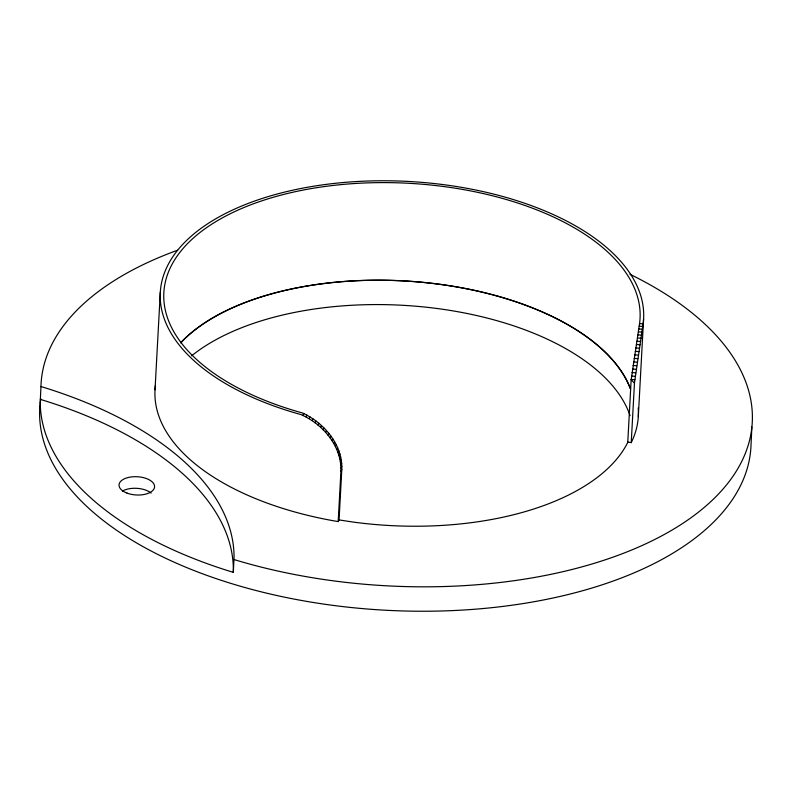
<?xml version="1.0" encoding="UTF-8"?>
<svg xmlns="http://www.w3.org/2000/svg" width="792" height="792" viewBox="0 0 792 792"><rect width="100%" height="100%" fill="white"/><g stroke="black" fill="none" stroke-linecap="round" stroke-linejoin="round"><path stroke-width="1.19" d="M40.966 386.536L40.224 401.861A356.123 182.883 3.1 0 0 228.997 571.022L233.323 572.349L234.056 557.033A356.123 182.883 3.1 0 0 45.292 387.872L40.966 386.536L40.976 385.853A356.123 182.883 3.1 0 1 177.616 250.213M233.323 572.349L233.363 569.844A356.123 182.883 3.1 0 0 44.599 400.683L40.273 399.356M338.204 521.591L340.926 471.23C341.827 446.173 322.839 423.898 300.712 414.503A242.015 124.285 3.1 0 1 171.715 258.44A242.015 124.285 3.1 0 1 447.064 185.12A242.015 124.285 3.1 0 1 643.183 323.314L634.461 383.11L631.234 442.629L627.779 442.045L631.155 379.794L639.629 323.057A238.451 122.453 3.1 0 0 446.401 186.892A238.451 122.453 3.1 0 0 175.101 259.132A238.451 122.453 3.1 0 0 302.207 412.899C323.968 422.651 342.738 444.579 341.798 469.498L339.065 519.849L338.204 521.591L335.085 521.057A242.015 124.285 3.1 0 1 155.43 385.437M155.024 389.763L160.311 292.119M638.303 416.642L643.589 318.998M634.135 358.439L637.748 358.608M627.917 442.075L627.769 442.401A238.6 122.532 3.1 0 1 353.004 522.047L338.372 519.819M302.93 415.107L303.821 413.345M306.068 416.81L306.959 415.048M309.147 418.661L310.028 416.909M312.147 420.651L313.028 418.889M315.067 422.76L315.949 421.007M317.879 424.997L318.76 423.245M320.582 427.353L321.453 425.611M323.156 429.818L324.037 428.076M325.591 432.392L326.472 430.65M327.888 435.055L328.759 433.313M330.026 437.808L330.898 436.065M331.987 440.649L332.868 438.907M333.788 443.55L334.66 441.807M335.392 446.52L336.263 444.777M336.808 449.529L337.689 447.797M338.026 452.598L338.907 450.856M339.045 455.687L339.917 453.945M339.847 458.796L340.728 457.053M340.441 461.924L341.322 460.182M340.817 465.043L341.698 463.3M340.986 468.151L341.857 466.409M340.926 471.23L341.798 469.498M631.234 442.629L631.481 442.134A242.015 124.285 3.1 0 0 638.223 407.949M639.55 323.641L643.104 323.839M639.243 326.245L642.797 326.443M638.877 328.997L642.441 329.195M638.451 331.888L642.025 332.086M637.996 334.897L641.569 335.095M637.511 338.026L641.084 338.224M636.986 341.243L640.56 341.441M636.431 344.55L640.015 344.758M635.867 347.935L639.461 348.133M635.293 351.381L638.887 351.579M634.709 354.875L638.312 355.073M633.57 361.954L637.194 362.152M633.036 365.508L636.649 365.706M632.511 369.052L636.144 369.26M632.026 372.587L635.659 372.784M631.59 376.071L635.224 376.279M631.184 379.517L634.828 379.724M631.155 379.794L634.461 383.11M234.016 559.538L235.194 559.904A356.123 182.883 3.1 0 0 691.604 517.305A356.123 182.883 3.1 0 0 630.016 274.309M39.986 404.95A356.123 182.883 3.1 0 0 384.001 610.147A356.123 182.883 3.1 0 0 751.024 444.955L751.776 428.947A356.123 182.883 3.1 0 0 751.747 426.819M40.085 403.89A356.123 182.883 3.1 0 1 40.778 398.604M122.404 491.099A17.81 9.148 3.1 0 1 151.143 493.099M191.585 355.846A238.6 122.532 3.1 0 1 439.263 308.791A238.6 122.532 3.1 0 1 630.056 415.622M180.566 342.837A238.6 122.532 3.1 0 1 425.522 282.586A238.6 122.532 3.1 0 1 630.59 389.02M180.942 342.619A238.451 122.453 3.1 0 1 425.363 282.645A238.451 122.453 3.1 0 1 630.284 388.605M127.027 493.109A17.81 9.148 3.1 0 0 154.559 487.09A17.81 9.148 3.1 0 0 128.809 477.358A17.81 9.148 3.1 0 0 127.027 493.109"/></g></svg>
